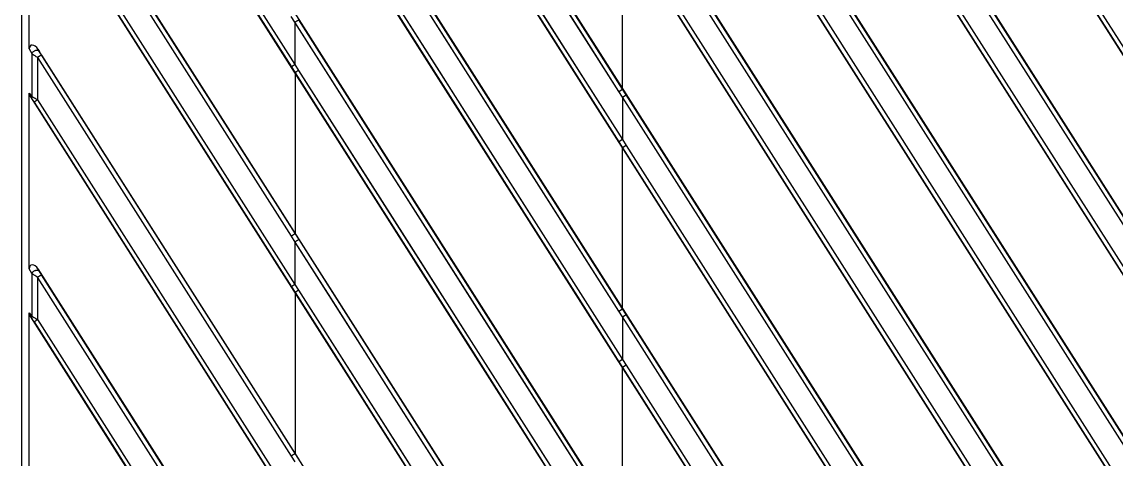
# Model space of a CAD drawing. Header units: millimetres. Extents: x 3299 to 14264, y 1863 to 5555.
# Drawn here: x 4446.3 to 4521.5, y 2589.7 to 2619.7 of the extents above; entities that cross this region are included whole.
import ezdxf

# ---------------------------------------------------------------- set-up
doc = ezdxf.new("R2010")
doc.units = ezdxf.units.MM

msp = doc.modelspace()

# ---------------------------------------------------------------- linework, layer by layer
at = {"color": 7, "linetype": 'Continuous'}
for p, q in [((4446.32578, 2501.52311), (4446.32578, 2839.02311)), ((4446.91015, 2735.12141), (4595.29666, 2502.20125)), ((4447.43, 2723.32458), (4588.09012, 2502.53242)), ((4446.91015, 2720.04602), (4585.69258, 2502.20125)), ((4447.43, 2708.24919), (4578.48603, 2502.53242)), ((4446.91015, 2704.97063), (4576.0885, 2502.20125)), ((4447.43, 2693.17381), (4568.88195, 2502.53242)), ((4446.91015, 2689.89524), (4566.48442, 2502.20125)), ((4447.43, 2678.09842), (4559.27787, 2502.53242)), ((4446.91015, 2674.81986), (4556.88034, 2502.20125)), ((4487.56876, 2671.337), (4569.47747, 2542.76609)), ((4487.82081, 2671.49758), (4569.72952, 2542.92666)), ((4447.43, 2663.02303), (4549.67379, 2502.53242)), ((4446.91015, 2659.74447), (4547.27626, 2502.20125)), ((4562.08063, 2542.76609), (4487.56876, 2659.7263)), ((4562.33269, 2542.92666), (4487.82081, 2659.88687)), ((4487.56876, 2656.26162), (4559.87339, 2542.76609)), ((4487.82081, 2656.42219), (4560.12544, 2542.92666)), ((4487.56876, 2615.05637), (4465.33853, 2649.95296)), ((4487.31654, 2614.89579), (4465.07186, 2649.7918)), ((4447.43, 2647.94764), (4540.06971, 2502.53242)), ((4465.08491, 2646.33025), (4487.3167, 2611.43112)), ((4465.32253, 2646.49023), (4487.56876, 2611.59169)), ((4446.91015, 2644.66908), (4537.67217, 2502.20125)), ((4552.47655, 2542.76609), (4487.56876, 2644.65091)), ((4552.7286, 2542.92666), (4487.82081, 2644.81149)), ((4447.16545, 2644.30741), (4464.83441, 2616.57269)), ((4447.4029, 2644.46739), (4465.07186, 2616.73268)), ((4487.56876, 2641.18623), (4550.2693, 2542.76609)), ((4487.82081, 2641.34681), (4550.52136, 2542.92666)), ((4487.56876, 2599.98098), (4465.33853, 2634.87757)), ((4487.31654, 2599.8204), (4465.07186, 2634.71641)), ((4447.43, 2632.87225), (4530.46563, 2502.53242)), ((4447.4029, 2632.30036), (4464.81951, 2604.96176)), ((4447.66956, 2632.46153), (4465.08617, 2605.12293)), ((4465.08491, 2631.25486), (4487.3167, 2596.35573)), ((4465.32253, 2631.41484), (4487.56876, 2596.5163)), ((4446.82516, 2617.81229), (4446.82516, 2629.85933)), ((4543.12452, 2542.92666), (4487.82081, 2629.7361)), ((4446.91015, 2629.59369), (4528.06809, 2502.20125)), ((4447.16545, 2629.23202), (4464.83441, 2601.49731)), ((4447.4029, 2629.392), (4465.07186, 2601.65729)), ((4542.87247, 2542.76609), (4487.56876, 2629.57552)), ((4475.29246, 2618.68301), (4470.51464, 2626.17814)), ((4487.56876, 2615.05637), (4487.56876, 2626.11084)), ((4487.56876, 2626.11084), (4540.66522, 2542.76609)), ((4487.82081, 2626.27142), (4540.91728, 2542.92666)), ((4465.07186, 2619.64102), (4464.81951, 2620.03715)), ((4481.87268, 2619.97705), (4487.3167, 2611.43112)), ((4465.07186, 2619.64102), (4465.07186, 2616.73268)), ((4487.31654, 2584.74502), (4465.07186, 2619.64102)), ((4487.56876, 2584.90559), (4465.33853, 2619.80218)), ((4470.77777, 2611.26377), (4465.33853, 2619.80218)), ((4480.04181, 2611.23253), (4475.29246, 2618.68301)), ((4480.29876, 2611.3933), (4475.55249, 2618.8439)), ((4446.82516, 2617.81229), (4447.00013, 2617.49216)), ((4447.43, 2617.79687), (4447.50845, 2617.65333)), ((4487.27643, 2555.25049), (4447.43, 2617.79687)), ((4447.00013, 2617.49216), (4447.00013, 2614.5551)), ((4447.4029, 2617.22497), (4447.4029, 2614.31662)), ((4447.4029, 2617.22497), (4464.81951, 2589.88637)), ((4447.66956, 2617.38614), (4465.08617, 2590.04754)), ((4464.83441, 2616.57269), (4465.08491, 2616.17947)), ((4465.07186, 2616.73268), (4465.32253, 2616.33946)), ((4465.09683, 2616.12171), (4465.08491, 2616.17947)), ((4465.08491, 2616.17947), (4487.3167, 2581.28034)), ((4465.09683, 2616.12171), (4465.09683, 2605.14088)), ((4465.32253, 2616.33946), (4487.56876, 2581.44091)), ((4446.82516, 2602.7369), (4446.82516, 2614.78394)), ((4446.82516, 2614.78394), (4447.00013, 2614.5551)), ((4487.31654, 2614.89579), (4487.56876, 2615.05637)), ((4487.56876, 2614.50013), (4487.31654, 2614.89579)), ((4487.82081, 2614.66071), (4487.56876, 2615.05637)), ((4487.56876, 2614.50013), (4487.82081, 2614.66071)), ((4533.52044, 2542.92666), (4487.82081, 2614.66071)), ((4446.91015, 2614.5183), (4518.46401, 2502.20125)), ((4446.91015, 2614.5183), (4447.00434, 2614.39512)), ((4447.16545, 2614.15663), (4464.83441, 2586.42192)), ((4447.4029, 2614.31662), (4465.07186, 2586.5819)), ((4487.56876, 2614.50013), (4487.56876, 2611.59169)), ((4533.26839, 2542.76609), (4487.56876, 2614.50013)), ((4477.34008, 2612.56242), (4482.12121, 2605.06208)), ((4487.56876, 2611.59169), (4487.3167, 2611.43112)), ((4487.56876, 2611.59169), (4487.82081, 2611.19603)), ((4475.55249, 2603.76851), (4470.77777, 2611.26377)), ((4484.82125, 2603.73485), (4480.04181, 2611.23253)), ((4485.07509, 2603.89549), (4480.29876, 2611.3933)), ((4487.3167, 2611.43112), (4487.56876, 2611.03545)), ((4487.82081, 2611.19603), (4487.56876, 2611.03545)), ((4487.56876, 2599.98098), (4487.56876, 2611.03545)), ((4487.56876, 2611.03545), (4531.06114, 2542.76609)), ((4487.82081, 2611.19603), (4531.3132, 2542.92666)), ((4464.81951, 2604.96176), (4465.07186, 2604.56563)), ((4465.09683, 2605.14088), (4465.08617, 2605.12293)), ((4465.08617, 2605.12293), (4465.33853, 2604.72679)), ((4472.59073, 2604.93754), (4477.34008, 2597.48703)), ((4482.12121, 2605.06208), (4487.56876, 2596.5163)), ((4465.07186, 2604.56563), (4465.07186, 2601.65729)), ((4465.07186, 2604.56563), (4487.31654, 2569.66963)), ((4465.07186, 2604.56563), (4467.50743, 2600.74488)), ((4465.33853, 2604.72679), (4487.56876, 2569.8302)), ((4465.33853, 2604.72679), (4470.11981, 2597.22123)), ((4472.34839, 2604.77737), (4477.09466, 2597.32673)), ((4482.42744, 2592.41473), (4475.29246, 2603.60762)), ((4480.29876, 2596.31791), (4475.55249, 2603.76851)), ((4487.31654, 2599.8204), (4484.82125, 2603.73485)), ((4487.56876, 2599.98098), (4485.07509, 2603.89549)), ((4447.00013, 2602.41677), (4446.82516, 2602.7369)), ((4447.43, 2602.72148), (4511.25747, 2502.53242)), ((4447.50845, 2602.57794), (4447.43, 2602.72148)), ((4447.00013, 2602.41677), (4447.00013, 2599.47971)), ((4447.4029, 2602.14958), (4447.4029, 2599.24123)), ((4464.81951, 2574.81098), (4447.4029, 2602.14958)), ((4465.08617, 2574.97215), (4447.66956, 2602.31075)), ((4464.83441, 2601.49731), (4465.08491, 2601.10409)), ((4465.07186, 2601.65729), (4465.32253, 2601.26407)), ((4465.09683, 2601.04633), (4465.08491, 2601.10409)), ((4465.08491, 2601.10409), (4467.57572, 2597.19405)), ((4465.08491, 2601.10409), (4487.3167, 2566.20496)), ((4465.09683, 2601.04633), (4465.09683, 2590.06549)), ((4465.32253, 2601.26407), (4467.81495, 2597.3541)), ((4465.32253, 2601.26407), (4487.56876, 2566.36553)), ((4467.50743, 2600.74488), (4472.21408, 2593.3614)), ((4446.82516, 2587.6343), (4446.82516, 2599.70856)), ((4446.82516, 2599.70856), (4447.00013, 2599.47971)), ((4487.31654, 2599.8204), (4487.56876, 2599.98098)), ((4487.56876, 2599.42475), (4487.31654, 2599.8204)), ((4487.82081, 2599.58532), (4487.56876, 2599.98098)), ((4487.56876, 2599.42475), (4487.82081, 2599.58532)), ((4523.91636, 2542.92666), (4487.82081, 2599.58532)), ((4446.91015, 2599.44292), (4508.85993, 2502.20125)), ((4446.91015, 2599.44292), (4447.00434, 2599.31973)), ((4447.16545, 2599.08124), (4464.83441, 2571.34653)), ((4447.4029, 2599.24123), (4465.07186, 2571.50651)), ((4487.56876, 2599.42475), (4487.56876, 2596.5163)), ((4523.66431, 2542.76609), (4487.56876, 2599.42475)), ((4467.81495, 2597.3541), (4472.59073, 2589.86215)), ((4477.09466, 2597.32673), (4481.87268, 2589.82627)), ((4477.34008, 2597.48703), (4482.12121, 2589.9867)), ((4467.57572, 2597.19405), (4472.34839, 2589.70198)), ((4470.11981, 2597.22123), (4474.84036, 2589.81102)), ((4485.07509, 2588.82011), (4480.29876, 2596.31791)), ((4487.56876, 2596.5163), (4487.3167, 2596.35573)), ((4487.3167, 2596.35573), (4487.56876, 2595.96007)), ((4487.56876, 2596.5163), (4487.82081, 2596.12064)), ((4487.82081, 2596.12064), (4487.56876, 2595.96007)), ((4487.56876, 2584.90559), (4487.56876, 2595.96007)), ((4487.56876, 2595.96007), (4521.45706, 2542.76609)), ((4487.82081, 2596.12064), (4521.70912, 2542.92666)), ((4472.21408, 2593.3614), (4479.33069, 2582.19732)), ((4487.31654, 2584.74502), (4482.42744, 2592.41473)), ((4464.81951, 2589.88637), (4465.07186, 2589.49025)), ((4465.09683, 2590.06549), (4465.08617, 2590.04754)), ((4465.08617, 2590.04754), (4465.33853, 2589.65141)), ((4472.59073, 2589.86215), (4477.34008, 2582.41165)), ((4474.84036, 2589.81102), (4482.04336, 2578.50387)), ((4481.87268, 2589.82627), (4487.3167, 2581.28034)), ((4482.12121, 2589.9867), (4487.56876, 2581.44091)), ((4472.34839, 2589.70198), (4477.09466, 2582.25135))]:
    msp.add_line(p, q, dxfattribs=at)
for points in [[(4475.55249, 2618.8439), (4470.77777, 2626.33916), (4468.18809, 2630.40439), (4465.33853, 2634.87757)], [(4474.9683, 2631.35852), (4479.69723, 2623.94005), (4482.12121, 2620.13747), (4484.71484, 2616.06874), (4487.56876, 2611.59169)], [(4487.56876, 2615.05637), (4482.68283, 2622.72621), (4480.29876, 2626.46868)], [(4470.20649, 2623.75317), (4474.9683, 2616.28313), (4477.34008, 2612.56242)], [(4487.31654, 2614.89579), (4484.82125, 2618.81024), (4482.42744, 2622.5655)], [(4472.34839, 2619.85275), (4477.09466, 2612.40212), (4479.45029, 2608.7043)], [(4475.29246, 2603.60762), (4470.51464, 2611.10276), (4467.92328, 2615.16791), (4465.07186, 2619.64102)], [(4465.08491, 2616.17947), (4469.96571, 2608.51767), (4472.34839, 2604.77737)], [(4465.32253, 2616.33946), (4470.20649, 2608.67778), (4472.59073, 2604.93754)], [(4479.45029, 2608.7043), (4484.46464, 2600.83285), (4487.3167, 2596.35573)]]:
    msp.add_lwpolyline(points, dxfattribs=at)
for centre, major_axis, ratio, start_param, end_param in [((4447.18679, 2617.62021), (-0.25319, 0.42956), 0.60110417, -1.51321774, 0.79522008), ((4447.18679, 2614.64664), (-0.27793, 0.33734), 0.68585634, 0.69423725, 1.39405043), ((4447.18679, 2602.54482), (-0.25319, 0.42956), 0.60110417, -1.51321774, 0.79522008), ((4447.18679, 2599.57125), (-0.27793, 0.33734), 0.68585634, 0.69423725, 1.39405043)]:
    msp.add_ellipse(centre, major_axis=major_axis, ratio=ratio, start_param=start_param, end_param=end_param, dxfattribs=at)
for points, knots in [([(4465.07186, 2619.64102), (4465.08789, 2619.65125), (4465.11954, 2619.67135), (4465.16592, 2619.70047), (4465.20943, 2619.72745), (4465.24848, 2619.75131), (4465.27762, 2619.76876), (4465.29768, 2619.7805), (4465.30991, 2619.78751), (4465.3201, 2619.7932), (4465.32817, 2619.79751), (4465.33356, 2619.8002), (4465.33677, 2619.80159), (4465.338, 2619.80204), (4465.33853, 2619.80218)], [0, 0, 0, 0, 0.18298018, 0.36083956, 0.52705543, 0.6756646, 0.80126519, 0.85398703, 0.89932667, 0.9368833, 0.96633131, 0.98741057, 0.9947693, 1, 1, 1, 1]), ([(4447.50845, 2617.65333), (4447.50269, 2617.66048), (4447.4891, 2617.6738), (4447.46428, 2617.68948), (4447.43524, 2617.70095), (4447.39029, 2617.71072), (4447.32701, 2617.71065), (4447.24842, 2617.69331), (4447.17054, 2617.66018), (4447.09946, 2617.61382), (4447.04071, 2617.5579), (4447.01104, 2617.5144), (4447.00013, 2617.49216)], [0, 0, 0, 0, 0.0457126, 0.09382659, 0.1451969, 0.20035522, 0.3219645, 0.45653933, 0.5985349, 0.74094882, 0.87669188, 1, 1, 1, 1]), ([(4447.50845, 2617.65333), (4447.51976, 2617.63263), (4447.54437, 2617.58969), (4447.58358, 2617.52401), (4447.62571, 2617.45549), (4447.65477, 2617.40935), (4447.66956, 2617.38614)], [0, 0, 0, 0, 0.22675538, 0.47574413, 0.73541558, 1, 1, 1, 1]), ([(4447.00013, 2617.49216), (4447.01229, 2617.48317), (4447.03864, 2617.46443), (4447.08073, 2617.43517), (4447.12742, 2617.40341), (4447.17789, 2617.36974), (4447.23134, 2617.33463), (4447.30649, 2617.28592), (4447.36404, 2617.24943), (4447.4029, 2617.22497)], [0, 0, 0, 0, 0.09382753, 0.20062843, 0.31813585, 0.44425569, 0.57712586, 0.7150503, 1, 1, 1, 1]), ([(4447.66956, 2617.38614), (4447.66904, 2617.386), (4447.6678, 2617.38555), (4447.66459, 2617.38416), (4447.65921, 2617.38147), (4447.65113, 2617.37716), (4447.64094, 2617.37147), (4447.62872, 2617.36446), (4447.60866, 2617.35272), (4447.57952, 2617.33526), (4447.54046, 2617.31141), (4447.49696, 2617.28443), (4447.45058, 2617.25531), (4447.41892, 2617.23521), (4447.4029, 2617.22497)], [0, 0, 0, 0, 0.00523071, 0.01258945, 0.03366871, 0.06311673, 0.10067336, 0.146013, 0.19873483, 0.3243354, 0.47294455, 0.63916042, 0.81701979, 1, 1, 1, 1]), ([(4465.07186, 2616.73268), (4465.05683, 2616.72308), (4465.02741, 2616.70419), (4464.98479, 2616.67652), (4464.94547, 2616.65068), (4464.91071, 2616.62751), (4464.88517, 2616.61016), (4464.86787, 2616.59813), (4464.85746, 2616.59076), (4464.84891, 2616.58453), (4464.84226, 2616.57953), (4464.83762, 2616.57576), (4464.8352, 2616.57362), (4464.83441, 2616.57269)], [0, 0, 0, 0, 0.18678184, 0.3661314, 0.53217484, 0.67959548, 0.80360907, 0.85556006, 0.90022428, 0.93725003, 0.96635246, 0.987305, 1, 1, 1, 1]), ([(4465.32253, 2616.33946), (4465.30749, 2616.32985), (4465.27806, 2616.31096), (4465.23542, 2616.28329), (4465.19607, 2616.25744), (4465.16129, 2616.23427), (4465.13573, 2616.21691), (4465.11842, 2616.20489), (4465.10799, 2616.19752), (4465.09943, 2616.1913), (4465.09278, 2616.1863), (4465.08812, 2616.18253), (4465.0857, 2616.18039), (4465.08491, 2616.17947)], [0, 0, 0, 0, 0.186765, 0.36610985, 0.53215695, 0.67958588, 0.80360879, 0.8555638, 0.90023107, 0.93725855, 0.96636096, 0.98731111, 1, 1, 1, 1]), ([(4447.00013, 2614.5551), (4446.9952, 2614.54105), (4446.98775, 2614.51296), (4446.98439, 2614.47072), (4446.98944, 2614.43086), (4446.99852, 2614.40634), (4447.00434, 2614.39512)], [0, 0, 0, 0, 0.27185461, 0.52773617, 0.76917305, 1, 1, 1, 1]), ([(4447.00013, 2614.5551), (4447.0126, 2614.54851), (4447.03947, 2614.53408), (4447.08201, 2614.51024), (4447.12915, 2614.48307), (4447.17991, 2614.45319), (4447.23343, 2614.42114), (4447.30822, 2614.37564), (4447.36489, 2614.34055), (4447.4029, 2614.31662)], [0, 0, 0, 0, 0.09039696, 0.19542767, 0.31245628, 0.43902042, 0.57290528, 0.71214924, 1, 1, 1, 1]), ([(4447.00434, 2614.39512), (4447.01037, 2614.38724), (4447.02282, 2614.37033), (4447.04882, 2614.33362), (4447.08275, 2614.28376), (4447.12403, 2614.22119), (4447.15163, 2614.17833), (4447.16545, 2614.15663)], [0, 0, 0, 0, 0.10340848, 0.21874747, 0.46885893, 0.73183958, 1, 1, 1, 1]), ([(4447.4029, 2614.31662), (4447.38787, 2614.30702), (4447.35845, 2614.28813), (4447.31583, 2614.26046), (4447.27651, 2614.23462), (4447.24175, 2614.21145), (4447.21621, 2614.19409), (4447.19891, 2614.18207), (4447.1885, 2614.17469), (4447.17995, 2614.16847), (4447.1733, 2614.16346), (4447.16865, 2614.1597), (4447.16624, 2614.15755), (4447.16545, 2614.15663)], [0, 0, 0, 0, 0.18678184, 0.3661314, 0.53217484, 0.67959548, 0.80360907, 0.85556006, 0.90022428, 0.93725003, 0.96635246, 0.987305, 1, 1, 1, 1]), ([(4465.08617, 2605.12293), (4465.08564, 2605.12278), (4465.08441, 2605.12233), (4465.0812, 2605.12095), (4465.07582, 2605.11826), (4465.06774, 2605.11395), (4465.05755, 2605.10826), (4465.04533, 2605.10125), (4465.02527, 2605.08951), (4464.99613, 2605.07205), (4464.95707, 2605.04819), (4464.91356, 2605.02122), (4464.86718, 2604.99209), (4464.83553, 2604.97199), (4464.81951, 2604.96176)], [0, 0, 0, 0, 0.00523069, 0.01258942, 0.03366868, 0.06311669, 0.10067332, 0.14601296, 0.19873479, 0.32433537, 0.47294453, 0.6391604, 0.81701979, 1, 1, 1, 1]), ([(4465.33853, 2604.72679), (4465.338, 2604.72665), (4465.33677, 2604.7262), (4465.33356, 2604.72481), (4465.32817, 2604.72213), (4465.3201, 2604.71781), (4465.30991, 2604.71213), (4465.29768, 2604.70512), (4465.27762, 2604.69338), (4465.24848, 2604.67592), (4465.20943, 2604.65206), (4465.16592, 2604.62509), (4465.11954, 2604.59597), (4465.08789, 2604.57587), (4465.07186, 2604.56563)], [0, 0, 0, 0, 0.0052307, 0.01258943, 0.03366869, 0.0631167, 0.10067333, 0.14601297, 0.19873481, 0.3243354, 0.47294457, 0.63916044, 0.81701982, 1, 1, 1, 1]), ([(4447.00013, 2602.41677), (4447.01104, 2602.43901), (4447.04071, 2602.48251), (4447.09946, 2602.53844), (4447.17054, 2602.5848), (4447.24842, 2602.61792), (4447.32701, 2602.63526), (4447.39028, 2602.63533), (4447.43523, 2602.62557), (4447.46428, 2602.61409), (4447.4891, 2602.59841), (4447.50269, 2602.58509), (4447.50845, 2602.57794)], [0, 0, 0, 0, 0.12330832, 0.25905123, 0.40146478, 0.54345991, 0.6780344, 0.79964361, 0.85480205, 0.90617259, 0.95428694, 1, 1, 1, 1]), ([(4447.66956, 2602.31075), (4447.65477, 2602.33396), (4447.62571, 2602.3801), (4447.58358, 2602.44862), (4447.54437, 2602.5143), (4447.51976, 2602.55724), (4447.50845, 2602.57794)], [0, 0, 0, 0, 0.26457806, 0.52424191, 0.77323487, 1, 1, 1, 1]), ([(4447.4029, 2602.14958), (4447.36404, 2602.17404), (4447.3065, 2602.21053), (4447.23135, 2602.25923), (4447.1779, 2602.29435), (4447.12743, 2602.32802), (4447.08074, 2602.35978), (4447.03864, 2602.38903), (4447.01229, 2602.40778), (4447.00013, 2602.41677)], [0, 0, 0, 0, 0.28493563, 0.42285253, 0.55571842, 0.68184136, 0.79935872, 0.90616523, 1, 1, 1, 1]), ([(4447.4029, 2602.14958), (4447.41892, 2602.15982), (4447.45058, 2602.17992), (4447.49696, 2602.20904), (4447.54046, 2602.23602), (4447.57952, 2602.25987), (4447.60866, 2602.27733), (4447.62872, 2602.28907), (4447.64094, 2602.29608), (4447.65113, 2602.30177), (4447.65921, 2602.30608), (4447.66459, 2602.30877), (4447.6678, 2602.31016), (4447.66904, 2602.31061), (4447.66956, 2602.31075)], [0, 0, 0, 0, 0.18298021, 0.36083958, 0.52705544, 0.6756646, 0.80126517, 0.853987, 0.89932663, 0.93688326, 0.96633128, 0.98741054, 0.99476929, 1, 1, 1, 1]), ([(4465.07186, 2601.65729), (4465.05683, 2601.64769), (4465.02741, 2601.6288), (4464.98479, 2601.60114), (4464.94547, 2601.5753), (4464.91071, 2601.55212), (4464.88517, 2601.53477), (4464.86787, 2601.52274), (4464.85746, 2601.51537), (4464.84891, 2601.50915), (4464.84226, 2601.50414), (4464.83762, 2601.50037), (4464.8352, 2601.49823), (4464.83441, 2601.49731)], [0, 0, 0, 0, 0.18678184, 0.3661314, 0.53217484, 0.67959548, 0.80360907, 0.85556006, 0.90022428, 0.93725003, 0.96635246, 0.987305, 1, 1, 1, 1]), ([(4465.32253, 2601.26407), (4465.30749, 2601.25447), (4465.27806, 2601.23557), (4465.23542, 2601.2079), (4465.19607, 2601.18206), (4465.16129, 2601.15888), (4465.13573, 2601.14153), (4465.11842, 2601.1295), (4465.10799, 2601.12213), (4465.09943, 2601.11591), (4465.09278, 2601.11091), (4465.08812, 2601.10714), (4465.0857, 2601.10501), (4465.08491, 2601.10409)], [0, 0, 0, 0, 0.186765, 0.36610985, 0.53215695, 0.67958588, 0.80360879, 0.8555638, 0.90023107, 0.93725855, 0.96636096, 0.98731111, 1, 1, 1, 1]), ([(4447.00013, 2599.47971), (4446.9952, 2599.46566), (4446.98775, 2599.43758), (4446.98439, 2599.39533), (4446.98944, 2599.35547), (4446.99852, 2599.33095), (4447.00434, 2599.31973)], [0, 0, 0, 0, 0.27185461, 0.52773617, 0.76917305, 1, 1, 1, 1]), ([(4447.00013, 2599.47971), (4447.0126, 2599.47312), (4447.03947, 2599.45869), (4447.08201, 2599.43485), (4447.12915, 2599.40768), (4447.17991, 2599.3778), (4447.23343, 2599.34575), (4447.30822, 2599.30025), (4447.36489, 2599.26516), (4447.4029, 2599.24123)], [0, 0, 0, 0, 0.09039696, 0.19542767, 0.31245628, 0.43902042, 0.57290528, 0.71214924, 1, 1, 1, 1]), ([(4447.00434, 2599.31973), (4447.01037, 2599.31185), (4447.02282, 2599.29494), (4447.04882, 2599.25823), (4447.08275, 2599.20837), (4447.12403, 2599.1458), (4447.15163, 2599.10295), (4447.16545, 2599.08124)], [0, 0, 0, 0, 0.10340848, 0.21874747, 0.46885893, 0.73183958, 1, 1, 1, 1]), ([(4447.4029, 2599.24123), (4447.38787, 2599.23163), (4447.35845, 2599.21274), (4447.31583, 2599.18507), (4447.27651, 2599.15923), (4447.24175, 2599.13606), (4447.21621, 2599.11871), (4447.19891, 2599.10668), (4447.1885, 2599.09931), (4447.17995, 2599.09308), (4447.1733, 2599.08808), (4447.16865, 2599.08431), (4447.16624, 2599.08217), (4447.16545, 2599.08124)], [0, 0, 0, 0, 0.18678184, 0.3661314, 0.53217484, 0.67959548, 0.80360907, 0.85556006, 0.90022428, 0.93725003, 0.96635246, 0.987305, 1, 1, 1, 1]), ([(4465.08617, 2590.04754), (4465.08564, 2590.0474), (4465.08441, 2590.04695), (4465.0812, 2590.04556), (4465.07582, 2590.04287), (4465.06774, 2590.03856), (4465.05755, 2590.03287), (4465.04533, 2590.02586), (4465.02527, 2590.01412), (4464.99613, 2589.99666), (4464.95707, 2589.97281), (4464.91356, 2589.94583), (4464.86718, 2589.91671), (4464.83553, 2589.89661), (4464.81951, 2589.88637)], [0, 0, 0, 0, 0.00523069, 0.01258942, 0.03366868, 0.06311669, 0.10067332, 0.14601296, 0.19873479, 0.32433537, 0.47294453, 0.6391604, 0.81701979, 1, 1, 1, 1])]:
    msp.add_open_spline(points, degree=3, knots=knots, dxfattribs=at)

doc.saveas('drawing.dxf')
